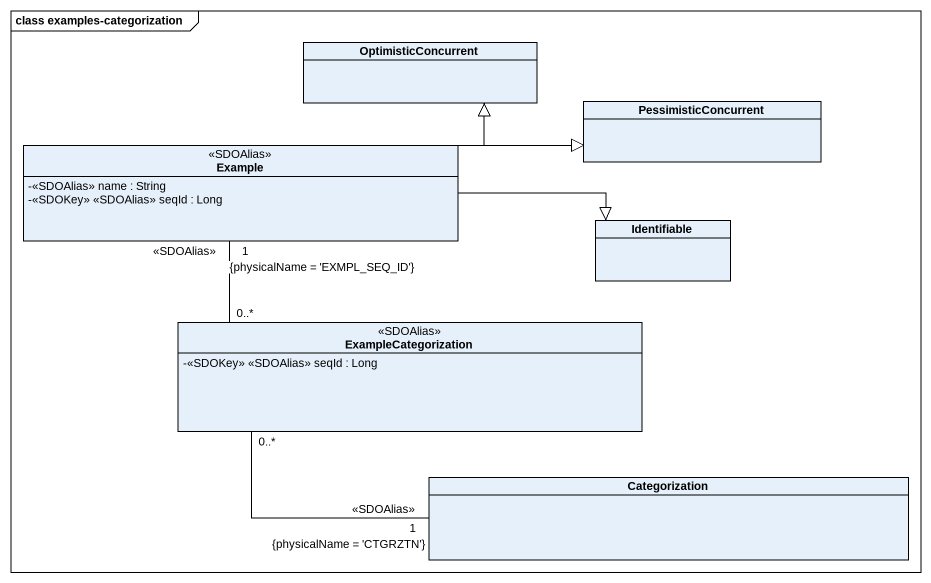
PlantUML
@startuml
mainframe class examples-categorization
hide circle
hide empty members
skinparam classAttributeIconSize 0
class OptimisticConcurrent
class PessimisticConcurrent
class Example <<SDOAlias>> {
  -<<SDOAlias>> name : String
  -<<SDOKey>> <<SDOAlias>> seqId : Long
}
class Identifiable
class ExampleCategorization <<SDOAlias>> {
  -<<SDOKey>> <<SDOAlias>> seqId : Long
}
class Categorization
Example -up-|> OptimisticConcurrent
Example -right-|> PessimisticConcurrent
Example -right-|> Identifiable
ExampleCategorization "0..*" -up- "1\n<<SDOAlias>>\n{physicalName = 'EXMPL_SEQ_ID'}" Example
Categorization "1\n<<SDOAlias>>\n{physicalName = 'CTGRZTN'}" -left- "0..*" ExampleCategorization
@enduml
